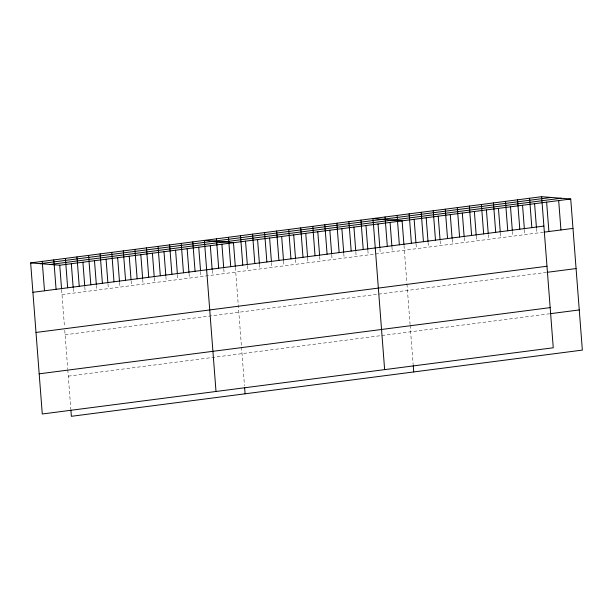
<?xml version="1.0" encoding="UTF-8"?>
<svg xmlns="http://www.w3.org/2000/svg" width="613" height="613" viewBox="0 0 613 613"><rect width="100%" height="100%" fill="white"/><g stroke="black" fill="none" stroke-linecap="round" stroke-linejoin="round"><path stroke-width="0.46" stroke-dasharray="3.06 2.3" d="M62.005 294.615L543.34 232.243M65.101 334.775L546.428 272.402M68.281 376.152L549.608 313.779M536.49 228.343L536.85 233.086M524.444 229.906L524.805 234.649M512.399 231.469L512.767 236.204M500.354 233.024L500.721 237.767M488.308 234.587L488.676 239.331M476.263 236.151L476.63 240.886M464.217 237.706L464.585 242.449M452.179 239.269L452.54 244.012M440.134 240.832L440.494 245.575M428.089 242.388L428.449 247.131M416.043 243.951L416.411 248.694M403.998 245.514L406.902 283.275M406.971 284.164L410.074 324.43M410.143 325.35L413.177 364.804M391.952 247.077L392.32 251.813M379.907 248.633L380.275 253.376M367.861 250.196L368.229 254.939M355.824 251.759L356.184 256.495M343.778 253.315L344.138 258.058M331.733 254.878L332.093 259.621M319.687 256.441L320.055 261.176M307.642 257.996L308.01 262.739M295.596 259.56L295.964 264.303M283.551 261.123L283.919 265.858M271.505 262.678L271.873 267.421M259.468 264.241L259.828 268.984M247.422 265.804L247.782 270.548M235.377 267.36L241.445 346.284M241.522 347.203L244.487 385.769M223.791 268.862L224.159 273.605M212.213 270.364L212.573 275.107M200.627 271.865L200.995 276.609M189.049 273.367L189.409 278.11M177.463 274.869L177.831 279.612M165.885 276.371L166.246 281.106M154.3 277.873L154.668 282.608M142.722 279.367L143.082 284.11M131.136 280.869L131.504 285.612M119.55 282.371L119.918 287.114M107.972 283.873L108.34 288.616M96.387 285.374L96.754 290.118M84.809 286.876L85.169 291.612M73.223 288.378L73.591 293.114M61.645 289.872L64.48 326.744M64.756 330.315L67.714 368.796M67.782 369.716L70.824 409.17"/><path stroke-width="0.92" d="M541.631 196.689L553.255 347.778L42.274 413.99L30.65 262.9L541.631 196.689L570.726 199.01L582.35 350.1L71.369 416.311L70.893 410.066M40.251 263.667L551.233 197.455M50.143 264.456L561.125 198.244M30.65 262.9L59.745 265.222L570.726 199.01M32.91 292.301L543.892 226.082M544.267 232.128L572.986 228.404M35.998 332.461L546.98 266.241M547.355 272.287L576.074 268.563M39.186 373.83L550.168 307.619M550.535 313.657L579.262 309.94M558.681 200.566L560.941 229.967M546.635 202.129L548.896 231.522M534.59 203.692L536.413 227.4M529.586 198.252L531.846 227.645M522.544 205.255L524.368 228.956M517.541 199.815L519.801 229.208M510.499 206.811L512.322 230.519M505.495 201.37L507.756 230.764M498.461 208.374L500.285 232.082M493.45 202.934L495.71 232.327M486.415 209.937L488.239 233.637M481.404 204.497L483.665 233.89M474.37 211.493L476.194 235.2M469.359 206.052L471.627 235.446M462.325 213.056L464.148 236.764M457.321 207.615L459.581 237.009M450.279 214.619L452.103 238.319M445.276 209.179L447.536 238.572M438.234 216.174L440.057 239.882M433.23 210.734L435.491 240.135M426.188 217.738L428.012 241.445M421.185 212.297L423.445 241.691M414.143 219.301L415.966 243.001M409.139 213.86L411.4 243.254M403.929 244.564L402.105 220.856L373.003 218.542L384.635 369.631M413.246 365.7L413.729 371.945M397.094 215.416L399.354 244.817M390.06 222.419L391.883 246.127M385.048 216.979L387.309 246.372M378.014 223.983L379.838 247.683M365.969 225.538L367.792 249.246M360.957 220.098L363.225 249.499M353.923 227.101L355.747 250.809M348.92 221.661L351.18 251.054M341.878 228.664L343.701 252.372M336.874 223.224L339.135 252.617M329.832 230.227L331.656 253.928M324.829 224.787L327.089 254.18M317.787 231.783L319.611 255.491M312.783 226.343L315.044 255.736M305.749 233.346L307.573 257.054M300.738 227.906L302.998 257.299M293.704 234.909L295.527 258.609M288.692 229.469L290.953 258.862M281.658 236.465L283.482 260.173M276.647 231.024L278.915 260.418M269.613 238.028L271.436 261.736M264.601 232.588L266.87 261.981M257.567 239.591L259.391 263.291M252.564 234.151L254.824 263.544M245.522 241.147L247.346 264.854M240.518 235.706L242.779 265.107M235.3 266.417L233.476 242.71L204.382 240.388L216.006 391.477M244.625 387.554L245.1 393.799M228.473 237.269L230.733 266.663M221.898 244.212L223.722 267.919M216.427 238.832L218.688 268.226M210.313 245.713L212.136 269.413M198.735 247.215L200.558 270.915M192.804 241.89L195.064 271.283M187.149 248.709L188.973 272.417M181.218 243.392L183.479 272.785M175.571 250.211L177.395 273.919M169.632 244.894L171.901 274.287M163.985 251.713L165.809 275.421M158.054 246.395L160.315 275.789M152.399 253.215L154.231 276.923M146.469 247.897L148.737 277.291M140.821 254.717L142.645 278.425M134.891 249.399L137.151 278.792M129.236 256.219L131.059 279.926M123.305 250.893L125.573 280.294M117.658 257.721L119.481 281.421M111.727 252.395L113.987 281.796M106.072 259.222L107.896 282.922M100.141 253.897L102.402 283.29M94.494 260.717L96.318 284.424M88.563 255.399L90.824 284.792M82.908 262.218L84.732 285.926M76.977 256.901L79.238 286.294M71.33 263.72L73.154 287.428M65.399 258.402L67.66 287.796M59.745 265.222L61.568 288.93M53.814 259.904L56.074 289.298M42.236 261.406L44.496 290.8"/></g></svg>
